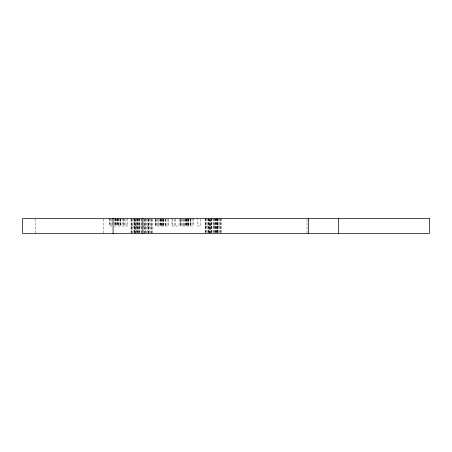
<?xml version="1.0" encoding="UTF-8"?>
<svg xmlns="http://www.w3.org/2000/svg" width="452" height="452" viewBox="0 0 452 452"><rect width="100%" height="100%" fill="white"/><g stroke="black" fill="none" stroke-linecap="round" stroke-linejoin="round"><path stroke-width="0.34" stroke-dasharray="2.26 1.69" d="M113.921 226L127.724 226M131.046 226L152.104 226M205.31 226L221.079 226M307.004 219.152L307.004 232.848M221.079 218.469L221.079 233.531M220.943 218.469L220.943 233.531M220.548 218.469L220.548 233.531M219.881 218.469L219.881 233.531M218.949 218.469L218.949 233.531M217.898 218.469L217.898 233.531M217.796 218.469L217.796 233.531M217.751 218.469L217.751 233.531M217.604 218.469L217.604 233.531M216.706 218.469L216.723 233.531M216.418 218.469L216.451 233.531M216.039 218.469L216.039 233.531M215.254 218.469L215.254 233.531M215.22 218.469L215.22 233.531M214.92 218.469L214.92 233.531M214.853 218.469L214.853 233.531M213.197 218.469L213.197 233.531M213.09 218.469L213.09 233.531M211.468 218.469L211.468 233.531M211.406 218.469L211.406 233.531M211.146 218.469L211.146 233.531M209.937 218.469L209.937 233.531M208.796 218.469L208.801 233.531M208.592 218.469L208.592 233.531M208.508 218.469L208.508 233.531M207.428 218.469L207.434 233.531M206.507 218.469L206.502 233.531M205.841 218.469L205.841 233.531M205.445 218.469L205.445 233.531M205.31 218.469L205.31 233.531M200.609 219.152L200.609 226L197.609 226L197.609 219.152M193.123 218.469L193.123 226L180.337 226L180.337 218.469M192.936 218.469L192.936 226M190.976 218.469L190.976 226M190.665 219.152L190.665 226M190.631 218.469L190.631 226M190.411 219.152L190.411 226M188.891 219.152L188.891 226M188.8 219.152L188.8 226M188.614 218.469L188.614 226M188.1 219.152L188.1 226M187.789 219.152L187.789 226M187.704 218.469L187.704 226M186.8 219.152L186.8 226L186.727 219.152M186.495 219.152L186.495 226M185.862 219.152L185.919 226M185.111 219.152L185.139 226M185.037 219.152L185.037 226M184.071 219.152L184.066 226M183.721 219.152L183.721 226M182.546 219.152L182.523 226M181.568 219.152L181.58 226M180.89 219.152L180.885 226M180.472 218.469L180.472 226M179.088 219.152L179.088 226L171.952 226L171.952 219.152M175.636 219.152L175.636 226M174.206 219.152L174.206 226M172.636 219.152L172.636 226M168.15 219.152L168.15 226L155.364 226L155.364 218.469M167.963 219.152L167.963 226M166.003 219.152L166.003 226M165.658 219.152L165.686 226M165.438 219.152L165.438 226M163.918 219.152L163.918 226M163.827 219.152L163.827 226M163.641 219.152L163.641 226M163.127 219.152L163.127 226M162.816 219.152L162.816 226M162.731 219.152L162.731 226M161.754 219.152L161.793 226M161.522 219.152L161.522 226M160.94 219.152L160.94 226M160.889 219.152L160.889 226M160.161 218.469L160.172 226M160.132 219.152L160.064 226M159.098 219.152L159.087 226M158.748 218.469L158.742 226M157.545 219.152L157.567 226M156.59 219.152L156.607 226M155.917 219.152L155.912 226M155.499 218.469L155.499 226M152.104 219.152L152.104 233.531M151.928 219.152L151.928 233.531M151.386 219.152L151.386 233.531M150.488 219.152L150.488 233.531M149.228 218.469L149.228 233.531M148.714 219.152L148.714 233.531M148.595 219.152L148.595 233.531M148.239 219.152L148.239 233.531M147.663 218.469L147.663 233.531M146.815 219.152L146.827 233.531M145.877 218.469L145.843 233.531M145.781 219.152L145.781 233.531M144.561 219.152L144.561 233.531M144.205 219.152L144.205 232.848M143.77 218.469L143.77 233.531M141.572 219.152L141.572 233.531M141.436 218.469L141.436 233.531M139.922 218.469L139.922 233.531M139.301 219.152L139.301 232.848M139.21 218.469L139.21 233.531M138.583 219.152L138.583 232.848M138.538 218.469L138.538 233.531M137.363 219.152L137.363 232.848M137.335 218.469L137.261 233.531M137.21 218.469L137.21 233.531M136.323 219.152L136.323 233.531L136.306 218.469M135.498 233.531L135.493 218.469L135.464 233.531M134.911 219.152L134.911 233.531L134.905 218.469M134.555 218.469L134.555 233.531M134.436 218.469L134.436 233.531M133.899 218.469L133.899 233.531M132.651 219.152L132.656 233.531M131.758 219.152L131.758 233.531M131.221 218.469L131.221 233.531M131.046 219.152L131.046 233.531M127.696 218.469L127.696 226M126.023 219.152L126.023 226M124.238 219.152L124.187 226M123.893 218.469L123.893 226M123.599 218.469L123.599 226M122.503 218.469L122.503 226M120.876 218.469L120.876 226M120.605 218.469L120.605 226M120.56 219.152L120.56 226M120.452 219.152L120.452 226M119.119 218.469L119.119 226M118.825 219.152L118.825 226M118.102 218.469L118.102 226M117.978 218.469L117.978 226M117.554 218.469L117.554 226M117.305 218.469L117.305 226M116.187 219.152L116.187 226M115.989 218.469L115.989 226M115.904 218.469L115.904 226M115.797 218.469L115.797 226M115.017 218.469L115.017 226M114.881 218.469L114.881 226M112.339 218.469L112.39 226L109.48 226L109.48 218.469M111.119 219.152L111.09 226M110.192 218.469L110.209 226M109.661 218.469L109.655 226M103.288 219.152L103.288 232.848M35.488 219.152L35.488 233.531M210.338 233.531L210.338 218.469L210.316 233.531M209.677 233.531L209.677 218.469L209.666 233.531"/><path stroke-width="0.68" d="M338.678 218.469L338.678 233.531M308.541 218.469L308.541 233.531M142.809 218.469L142.809 233.531M113.09 218.469L113.09 233.531M429.4 218.469L22.6 218.469L22.6 233.531L429.4 233.531L429.4 218.469"/></g></svg>
